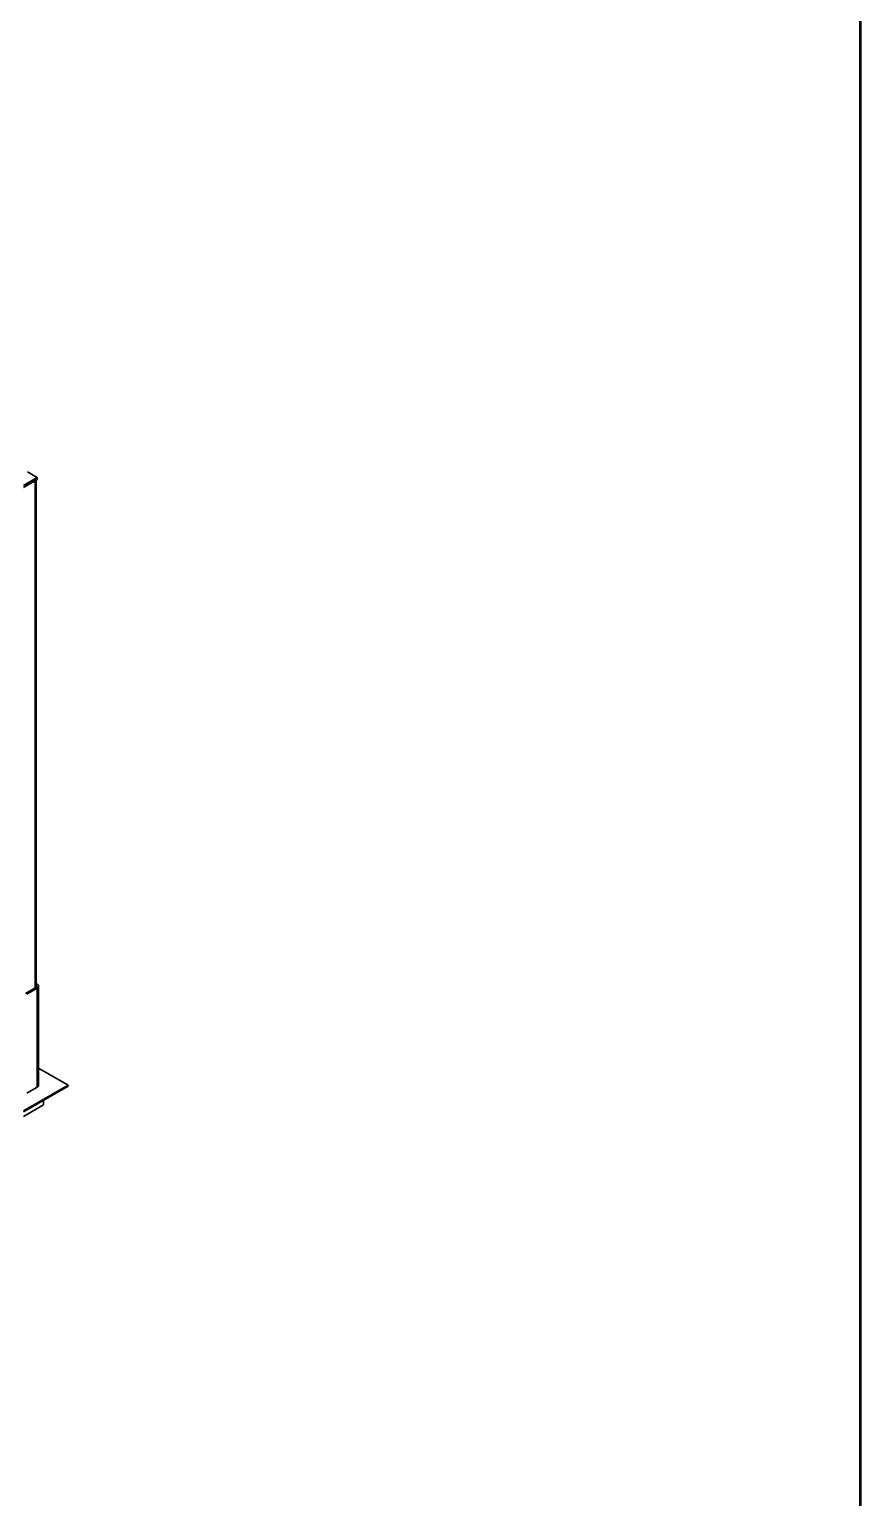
# Model space of a CAD drawing. Header units: millimetres. Extents: x 10 to 410, y 10 to 287.
# Drawn here: x 367.1 to 410, y 78.2 to 153.9 of the extents above; entities that cross this region are included whole.
import ezdxf

# ---------------------------------------------------------------- set-up
doc = ezdxf.new("R2010")
doc.units = ezdxf.units.MM
doc.layers.add('BORDER', color=7, linetype='CONTINUOUS', lineweight=50)
doc.layers.add('OUTLINE', color=7, linetype='CONTINUOUS', lineweight=35)

msp = doc.modelspace()

# ---------------------------------------------------------------- linework, layer by layer
at = {"layer": 'BORDER'}
msp.add_lwpolyline([(10, 10), (410, 10), (410, 287), (10, 287)], close=True, dxfattribs=at)
at = {"layer": 'OUTLINE'}
for p, q in [((367.527, 130.823), (367.02, 131.116)), ((366.82, 130.414), (367.527, 130.823)), ((366.82, 130.312), (367.527, 130.721)), ((366.926, 130.374), (367.421, 130.659)), ((367.421, 104.511), (367.421, 130.659)), ((367.465, 104.537), (367.465, 130.685)), ((367.527, 130.721), (367.527, 130.823)), ((366.926, 104.225), (367.456, 104.532)), ((366.997, 104.185), (367.527, 104.491)), ((367.527, 104.695), (367.465, 104.731)), ((367.527, 99.388), (367.527, 104.491)), ((367.6, 99.49), (367.6, 104.593)), ((369.118, 99.49), (367.6, 100.366)), ((366.82, 98.163), (369.118, 99.49)), ((366.82, 98.112), (369.118, 99.439)), ((366.997, 99.081), (367.527, 99.388)), ((369.118, 99.439), (369.118, 99.49)), ((366.82, 97.877), (367.845, 98.469)), ((367.845, 98.469), (367.845, 98.704))]:
    msp.add_line(p, q, dxfattribs=at)
for points in [[(367.421, 130.659), (367.423, 130.661), (367.425, 130.662), (367.427, 130.663), (367.429, 130.665), (367.431, 130.666), (367.433, 130.668), (367.435, 130.669), (367.437, 130.671), (367.439, 130.672), (367.441, 130.674), (367.443, 130.675), (367.444, 130.677), (367.446, 130.679), (367.448, 130.681), (367.449, 130.683), (367.451, 130.684), (367.453, 130.686), (367.454, 130.688), (367.455, 130.69), (367.457, 130.693), (367.458, 130.695), (367.459, 130.697), (367.46, 130.699), (367.461, 130.701), (367.462, 130.704), (367.463, 130.706), (367.463, 130.708), (367.464, 130.711), (367.464, 130.713), (367.465, 130.716), (367.465, 130.718), (367.465, 130.721)], [(367.456, 104.532), (367.458, 104.533), (367.46, 104.534), (367.463, 104.535), (367.465, 104.537), (367.467, 104.538), (367.469, 104.54), (367.471, 104.541), (367.472, 104.543), (367.474, 104.544), (367.476, 104.546), (367.478, 104.548), (367.48, 104.549), (367.482, 104.551), (367.483, 104.553), (367.485, 104.555), (367.486, 104.557), (367.488, 104.559), (367.489, 104.561), (367.491, 104.563), (367.492, 104.565), (367.493, 104.567), (367.494, 104.569), (367.495, 104.571), (367.496, 104.574), (367.497, 104.576), (367.498, 104.578), (367.499, 104.581), (367.499, 104.583), (367.5, 104.585), (367.5, 104.588), (367.5, 104.59), (367.5, 104.593)], [(367.5, 104.593), (367.5, 104.595), (367.5, 104.597), (367.5, 104.599), (367.499, 104.601), (367.499, 104.603), (367.498, 104.606), (367.498, 104.608), (367.497, 104.61), (367.497, 104.612), (367.496, 104.614), (367.495, 104.616), (367.494, 104.618), (367.493, 104.619), (367.492, 104.621), (367.491, 104.623), (367.489, 104.625), (367.488, 104.627), (367.487, 104.628), (367.486, 104.63), (367.484, 104.632), (367.483, 104.633), (367.481, 104.635), (367.48, 104.636), (367.478, 104.638), (367.477, 104.639), (367.475, 104.641), (367.473, 104.642), (367.472, 104.644), (367.47, 104.645), (367.468, 104.646), (367.467, 104.647), (367.465, 104.649)], [(367.6, 104.593), (367.6, 104.597), (367.6, 104.601), (367.599, 104.605), (367.599, 104.609), (367.598, 104.613), (367.597, 104.617), (367.595, 104.621), (367.594, 104.625), (367.592, 104.629), (367.591, 104.632), (367.589, 104.636), (367.587, 104.64), (367.584, 104.643), (367.582, 104.647), (367.58, 104.65), (367.577, 104.653), (367.575, 104.656), (367.572, 104.659), (367.569, 104.662), (367.566, 104.665), (367.563, 104.668), (367.56, 104.671), (367.557, 104.674), (367.554, 104.676), (367.551, 104.679), (367.548, 104.681), (367.544, 104.684), (367.541, 104.686), (367.537, 104.688), (367.534, 104.691), (367.53, 104.693), (367.527, 104.695)], [(367.527, 104.491), (367.53, 104.493), (367.534, 104.495), (367.537, 104.497), (367.541, 104.499), (367.544, 104.502), (367.548, 104.504), (367.551, 104.507), (367.554, 104.509), (367.557, 104.512), (367.56, 104.515), (367.563, 104.517), (367.566, 104.52), (367.569, 104.523), (367.572, 104.526), (367.575, 104.529), (367.577, 104.532), (367.58, 104.536), (367.582, 104.539), (367.584, 104.542), (367.587, 104.546), (367.589, 104.55), (367.591, 104.553), (367.592, 104.557), (367.594, 104.561), (367.595, 104.565), (367.597, 104.568), (367.598, 104.572), (367.599, 104.576), (367.599, 104.581), (367.6, 104.585), (367.6, 104.589), (367.6, 104.593)], [(367.527, 99.388), (367.53, 99.39), (367.534, 99.392), (367.537, 99.394), (367.541, 99.396), (367.544, 99.399), (367.548, 99.401), (367.551, 99.404), (367.554, 99.406), (367.557, 99.409), (367.56, 99.412), (367.563, 99.414), (367.566, 99.417), (367.569, 99.42), (367.572, 99.423), (367.575, 99.426), (367.577, 99.429), (367.58, 99.433), (367.582, 99.436), (367.584, 99.439), (367.587, 99.443), (367.589, 99.446), (367.591, 99.45), (367.592, 99.454), (367.594, 99.458), (367.595, 99.461), (367.597, 99.465), (367.598, 99.469), (367.599, 99.473), (367.599, 99.477), (367.6, 99.481), (367.6, 99.486), (367.6, 99.49)]]:
    msp.add_lwpolyline(points, dxfattribs=at)

doc.saveas('drawing.dxf')
